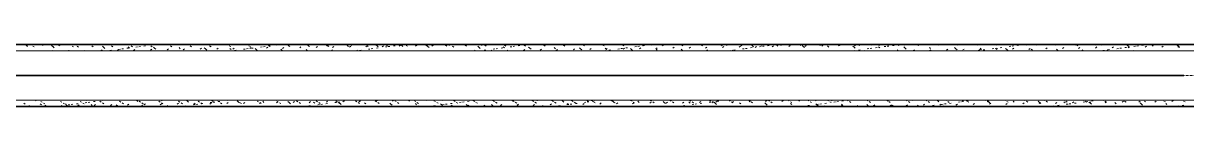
# Model space of a CAD drawing. Header units: millimetres. Extents: x -4948 to 42228, y -4856 to 69378.
# Drawn here: x 33229 to 35570, y 18030 to 18155 of the extents above; entities that cross this region are included whole.
import ezdxf

# ---------------------------------------------------------------- set-up
doc = ezdxf.new("R2010")
doc.units = ezdxf.units.MM
doc.linetypes.add('Штрихпунктир 5 х 1_5 мм', pattern=[8, 5, -1.5, 0, -1.5])
for name, color, linetype, lineweight in [('A-DETL', 90, 'Continuous', 9), ('A-WALL', 113, 'Continuous', 13), ('A-WALL-PATT', 111, 'Continuous', 13), ('I-WALL', 2, 'Continuous', 13), ('S-GRID', 1, 'Continuous', 30)]:
    doc.layers.add(name, color=color, linetype=linetype, lineweight=lineweight)

# ---------------------------------------------------------------- blocks, each defined once
blk = doc.blocks.new('27ELB-RD-AR-0000-BIM_rvt-1-1 этаж отм_ _0_000 лотки')
at = {"layer": 'A-DETL', "color": 252, "lineweight": 35}
blk.add_line((31008.9, 18092.1), (35563.9, 18092.1), dxfattribs=at)
at = {"layer": 'A-WALL', "color": 252, "lineweight": 9}
for p, q in [((31021.4, 18142.1), (36171.4, 18142.1)), ((31021.4, 18042.1), (36171.4, 18042.1))]:
    blk.add_line(p, q, dxfattribs=at)
at = {"layer": 'A-WALL-PATT', "color": 252, "linetype": 'Continuous', "lineweight": 9}
for p, q in [((33234.5, 18151.9), (33237.1, 18153.9)), ((33235.2, 18152.9), (33237.6, 18150.6)), ((33238.5, 18153.6), (33241.8, 18154.1)), ((33244.4, 18154.4), (33245.9, 18154.6)), ((33248, 18151.4), (33250.8, 18149.6)), ((33267.7, 18152.3), (33270.4, 18154.4)), ((33286, 18152.4), (33288.3, 18150.3)), ((33287.5, 18151.5), (33290.3, 18149.7)), ((33288.3, 18150.3), (33288.3, 18150.3)), ((33288.3, 18150.3), (33290.8, 18148)), ((33300.2, 18152.2), (33302.9, 18154.2)), ((33319.8, 18142.1), (33320.8, 18142.9)), ((33327.1, 18151.5), (33329.9, 18149.7)), ((33334.5, 18153.4), (33336.1, 18154.6)), ((33337.6, 18151.3), (33340, 18149)), ((33352.5, 18142.1), (33353.3, 18142.7)), ((33366.6, 18151.6), (33369.4, 18149.8)), ((33367.8, 18153.8), (33368.7, 18154.6)), ((33385.1, 18142.1), (33387.6, 18144)), ((33388.4, 18150.9), (33390.7, 18148.7)), ((33390.7, 18148.7), (33390.7, 18148.7)), ((33390.7, 18148.7), (33393.2, 18146.4)), ((33400.2, 18153.7), (33401.4, 18154.6)), ((33403.2, 18142.4), (33406.5, 18142.9)), ((33406.2, 18151.7), (33409, 18149.9)), ((33418.2, 18142.4), (33420.8, 18144.4)), ((33421.1, 18144.8), (33424.5, 18145.2)), ((33427.1, 18145.6), (33430.4, 18146)), ((33437.4, 18146.9), (33440.7, 18147.4)), ((33439.9, 18149.7), (33442.4, 18147.5)), ((33445.7, 18151.7), (33448.5, 18149.9)), ((33450.7, 18142.2), (33453.3, 18144.2)), ((33455.3, 18149.3), (33458.7, 18149.7)), ((33461.2, 18150.1), (33464.6, 18150.5)), ((33471.6, 18151.4), (33474.9, 18151.9)), ((33485, 18143.4), (33487.6, 18145.5)), ((33485.3, 18151.8), (33488.1, 18150)), ((33489.5, 18153.8), (33492.8, 18154.2)), ((33490.8, 18149.3), (33493.1, 18147.2)), ((33493.1, 18147.2), (33493.1, 18147.2)), ((33493.1, 18147.2), (33495.6, 18144.9)), ((33495.4, 18154.6), (33495.7, 18154.6)), ((33518.2, 18143.9), (33520.9, 18145.9)), ((33524.8, 18151.9), (33527.6, 18150.1)), ((33542.3, 18148.2), (33544.8, 18145.9)), ((33550.7, 18143.7), (33553.4, 18145.7)), ((33564.4, 18152), (33567.2, 18150.2)), ((33585, 18144.9), (33587.7, 18147)), ((33593.1, 18147.7), (33595.5, 18145.6)), ((33595.5, 18145.6), (33595.5, 18145.6)), ((33595.5, 18145.6), (33598, 18143.3)), ((33603.9, 18152), (33606.7, 18150.2)), ((33618.2, 18145.4), (33620.9, 18147.4)), ((33636, 18154.6), (33636.1, 18154.5)), ((33643.5, 18152.1), (33646.3, 18150.3)), ((33644.7, 18146.6), (33647.2, 18144.4)), ((33650.7, 18145.2), (33653.4, 18147.2)), ((33654.2, 18142.6), (33657.5, 18143)), ((33672.2, 18144.9), (33675.5, 18145.4)), ((33678.1, 18145.7), (33681.4, 18146.2)), ((33683, 18152.2), (33685.8, 18150.4)), ((33685, 18146.4), (33687.7, 18148.5)), ((33688.4, 18147.1), (33691.7, 18147.5)), ((33695.5, 18146.2), (33697.9, 18144)), ((33697.9, 18144), (33697.9, 18144)), ((33697.9, 18144), (33700, 18142.1)), ((33706.3, 18149.4), (33709.7, 18149.9)), ((33712.2, 18150.2), (33715.6, 18150.7)), ((33718.3, 18146.9), (33720.9, 18148.9)), ((33722.6, 18152.3), (33725.4, 18150.4)), ((33722.6, 18151.6), (33725.9, 18152)), ((33736.7, 18154.6), (33738.5, 18152.9)), ((33740.5, 18153.9), (33743.9, 18154.4)), ((33747.1, 18145.1), (33749.6, 18142.8)), ((33750.8, 18146.7), (33753.4, 18148.8)), ((33762.1, 18152.3), (33764.9, 18150.5)), ((33785.1, 18147.9), (33787.7, 18150)), ((33787, 18154.6), (33787.7, 18153.9)), ((33797.9, 18144.6), (33800.3, 18142.5)), ((33801.6, 18152.4), (33804.5, 18150.6)), ((33818.3, 18148.4), (33821, 18150.4)), ((33837.4, 18154.6), (33838.4, 18153.6)), ((33838.4, 18153.6), (33838.4, 18153.6)), ((33838.4, 18153.6), (33840.9, 18151.4)), ((33841.2, 18152.5), (33844, 18150.7)), ((33849.5, 18143.5), (33851, 18142.1)), ((33850.8, 18148.2), (33853.5, 18150.3)), ((33880.7, 18152.5), (33883.6, 18150.7)), ((33885.1, 18149.5), (33887.8, 18151.5)), ((33887.7, 18154.6), (33890.1, 18152.4)), ((33900.3, 18143.1), (33901.4, 18142.1)), ((33905.2, 18142.7), (33908.5, 18143.2)), ((33918.3, 18149.9), (33921, 18151.9)), ((33920.3, 18152.6), (33923.1, 18150.8)), ((33923.2, 18145.1), (33926.5, 18145.5)), ((33929.1, 18145.9), (33932.4, 18146.3)), ((33938.5, 18154.2), (33940.8, 18152.1)), ((33939.4, 18147.2), (33942.7, 18147.7)), ((33940.8, 18152.1), (33940.8, 18152.1)), ((33940.8, 18152.1), (33943.3, 18149.8)), ((33950.8, 18149.7), (33953.5, 18151.8)), ((33957.4, 18149.6), (33960.7, 18150.1)), ((33959.8, 18152.7), (33962.7, 18150.9)), ((33963.3, 18150.4), (33966.6, 18150.8)), ((33973.6, 18151.7), (33976.9, 18152.2)), ((33985.1, 18151), (33987.8, 18153)), ((33990.1, 18153.1), (33992.5, 18150.8)), ((33991.5, 18154.1), (33994.9, 18154.6)), ((33999.4, 18152.8), (34002.2, 18151)), ((34018.4, 18151.4), (34021, 18153.4)), ((34038.9, 18152.8), (34041.8, 18151)), ((34040.9, 18152.7), (34043.2, 18150.5)), ((34043.2, 18150.5), (34043.2, 18150.5)), ((34043.2, 18150.5), (34045.7, 18148.2)), ((34050.9, 18151.2), (34053.5, 18153.3)), ((34078.5, 18152.9), (34081.3, 18151.1)), ((34085.2, 18152.5), (34087.8, 18154.5)), ((34092.4, 18151.5), (34094.9, 18149.3)), ((34118, 18153), (34120.9, 18151.2)), ((34118.4, 18152.9), (34120.6, 18154.6)), ((34137, 18142.1), (34138.2, 18143)), ((34143.3, 18151.1), (34145.6, 18148.9)), ((34145.6, 18148.9), (34145.6, 18148.9)), ((34145.6, 18148.9), (34148.1, 18146.7)), ((34150.9, 18152.7), (34153.3, 18154.6)), ((34156.2, 18142.9), (34159.5, 18143.3)), ((34157.6, 18153), (34160.4, 18151.2)), ((34169.7, 18142.1), (34171.5, 18143.4)), ((34174.2, 18145.3), (34177.5, 18145.7)), ((34180.1, 18146.1), (34183.4, 18146.5)), ((34185.2, 18154), (34186, 18154.6)), ((34190.4, 18147.4), (34193.7, 18147.8)), ((34194.8, 18150), (34197.3, 18147.7)), ((34197.1, 18153.1), (34200, 18151.3)), ((34202.4, 18142.1), (34204, 18143.3)), ((34208.4, 18149.8), (34211.7, 18150.2)), ((34214.3, 18150.6), (34217.6, 18151)), ((34218.4, 18154.4), (34218.7, 18154.6)), ((34224.6, 18151.9), (34227.9, 18152.3)), ((34235.6, 18142.5), (34238.3, 18144.5)), ((34236.7, 18153.2), (34239.5, 18151.4)), ((34242.6, 18154.3), (34245, 18154.6)), ((34245.6, 18149.5), (34248, 18147.4)), ((34248, 18147.4), (34248, 18147.4)), ((34248, 18147.4), (34250.5, 18145.1)), ((34250.9, 18154.2), (34251.4, 18154.6)), ((34268.9, 18142.9), (34271.5, 18144.9)), ((34276.2, 18153.3), (34279.1, 18151.5)), ((34297.2, 18148.4), (34299.7, 18146.1)), ((34301.3, 18142.8), (34304, 18144.8)), ((34315.8, 18153.3), (34318.6, 18151.5)), ((34335.7, 18144), (34338.3, 18146)), ((34348, 18148), (34350.4, 18145.8)), ((34350.4, 18145.8), (34350.4, 18145.8)), ((34350.4, 18145.8), (34352.8, 18143.6)), ((34355.3, 18153.4), (34358.2, 18151.6)), ((34368.9, 18144.4), (34371.6, 18146.5)), ((34394.9, 18153.5), (34397.7, 18151.7)), ((34399.6, 18146.9), (34402.1, 18144.6)), ((34401.4, 18144.3), (34404, 18146.3)), ((34407.2, 18143.1), (34410.5, 18143.5)), ((34425.2, 18145.4), (34428.5, 18145.9)), ((34431.1, 18146.2), (34434.4, 18146.7)), ((34434.4, 18153.6), (34437.3, 18151.8)), ((34435.7, 18145.5), (34438.3, 18147.5)), ((34441.4, 18147.6), (34444.7, 18148)), ((34450.4, 18146.4), (34452.8, 18144.3)), ((34452.8, 18144.3), (34452.8, 18144.3)), ((34452.8, 18144.3), (34455.1, 18142.1)), ((34459.4, 18149.9), (34462.7, 18150.4)), ((34465.3, 18150.7), (34468.6, 18151.2)), ((34468.9, 18145.9), (34471.6, 18148)), ((34474, 18153.6), (34476.8, 18151.8)), ((34475.6, 18152.1), (34478.9, 18152.5)), ((34491.8, 18154.6), (34493.4, 18153.2)), ((34493.6, 18154.4), (34494.7, 18154.6)), ((34501.4, 18145.8), (34504.1, 18147.8)), ((34502, 18145.3), (34504.5, 18143)), ((34513.5, 18153.7), (34516.4, 18151.9)), ((34535.7, 18147), (34538.4, 18149)), ((34542.2, 18154.6), (34542.6, 18154.2)), ((34552.8, 18144.9), (34555.1, 18142.7)), ((34553.1, 18153.8), (34555.9, 18152)), ((34555.1, 18142.7), (34555.1, 18142.7)), ((34555.1, 18142.7), (34555.8, 18142.1)), ((34569, 18147.4), (34571.6, 18149.5)), ((34592.5, 18154.6), (34593.3, 18153.9)), ((34592.6, 18153.8), (34595.5, 18152)), ((34593.3, 18153.9), (34593.3, 18153.9)), ((34593.3, 18153.9), (34595.8, 18151.6)), ((34601.4, 18147.3), (34604.1, 18149.3)), ((34604.4, 18143.7), (34606.2, 18142.1)), ((34632.2, 18153.9), (34635, 18152.1)), ((34635.8, 18148.5), (34638.4, 18150.5)), ((34642.9, 18154.6), (34645, 18152.6)), ((34655.2, 18143.3), (34656.5, 18142.1)), ((34658.2, 18143.2), (34661.5, 18143.7)), ((34669, 18148.9), (34671.7, 18151)), ((34671.7, 18154), (34674.6, 18152.2)), ((34676.2, 18145.6), (34679.5, 18146)), ((34682.1, 18146.4), (34685.4, 18146.8)), ((34692.4, 18147.7), (34695.7, 18148.2)), ((34693.4, 18154.4), (34695.7, 18152.3)), ((34695.7, 18152.3), (34695.7, 18152.3)), ((34695.7, 18152.3), (34698.2, 18150)), ((34701.5, 18148.8), (34704.1, 18150.8)), ((34710.4, 18150.1), (34713.7, 18150.5)), ((34711.3, 18154.1), (34714.1, 18152.3)), ((34716.3, 18150.9), (34719.6, 18151.3)), ((34726.6, 18152.2), (34729.9, 18152.7)), ((34735.8, 18150), (34738.4, 18152)), ((34744.9, 18153.3), (34747.4, 18151.1)), ((34750.8, 18154.1), (34753.7, 18152.3)), ((34769, 18150.4), (34771.7, 18152.5)), ((34790.4, 18154.2), (34793.2, 18152.4)), ((34795.8, 18152.9), (34798.1, 18150.7)), ((34798.1, 18150.7), (34798.1, 18150.7)), ((34798.1, 18150.7), (34800.6, 18148.5)), ((34801.5, 18150.3), (34804.2, 18152.3)), ((34829.9, 18154.3), (34832.8, 18152.5)), ((34835.8, 18151.5), (34838.5, 18153.6)), ((34847.3, 18151.8), (34849.8, 18149.5)), ((34869.1, 18151.9), (34871.7, 18154)), ((34869.5, 18154.3), (34872.3, 18152.5)), ((34898.1, 18151.3), (34900.5, 18149.2)), ((34900.5, 18149.2), (34900.5, 18149.2)), ((34900.5, 18149.2), (34902.9, 18146.9)), ((34901.6, 18151.8), (34904.2, 18153.8)), ((34909, 18154.4), (34911.9, 18152.6)), ((34909.2, 18143.4), (34912.5, 18143.8)), ((34921.6, 18142.1), (34922.1, 18142.5)), ((34927.2, 18145.8), (34930.5, 18146.2)), ((34933.1, 18146.5), (34936.4, 18147)), ((34935.9, 18153), (34937.9, 18154.6)), ((34943.4, 18147.9), (34946.7, 18148.3)), ((34948.6, 18154.5), (34951.4, 18152.7)), ((34949.7, 18150.2), (34952.2, 18147.9)), ((34961.4, 18150.3), (34964.7, 18150.7)), ((34967.3, 18151), (34970.6, 18151.5)), ((34969.1, 18153.4), (34970.6, 18154.6)), ((34977.6, 18152.4), (34980.9, 18152.8)), ((34987, 18142.1), (34988.9, 18143.6)), ((34988.1, 18154.6), (34991, 18152.8)), ((35000.5, 18149.8), (35002.9, 18147.6)), ((35001.6, 18153.3), (35003.3, 18154.6)), ((35002.9, 18147.6), (35002.9, 18147.6)), ((35002.9, 18147.6), (35005.3, 18145.4)), ((35019.7, 18142.1), (35022.2, 18144)), ((35027.8, 18154.6), (35030.5, 18152.8)), ((35035.9, 18154.5), (35036, 18154.6)), ((35052.1, 18148.6), (35054.6, 18146.4)), ((35052.4, 18142.1), (35054.7, 18143.8)), ((35067.4, 18154.6), (35070.1, 18152.9)), ((35086.3, 18143), (35089, 18145.1)), ((35102.9, 18148.2), (35105.2, 18146.1)), ((35105.2, 18146.1), (35105.2, 18146.1)), ((35105.2, 18146.1), (35107.7, 18143.8)), ((35107.1, 18154.6), (35109.6, 18153)), ((35119.5, 18143.5), (35122.2, 18145.5)), ((35146.7, 18154.6), (35149.2, 18153.1)), ((35149.9, 18142.2), (35153.2, 18142.6)), ((35152, 18143.3), (35154.7, 18145.3)), ((35154.5, 18147.1), (35156.9, 18144.8)), ((35160.2, 18143.6), (35163.6, 18144)), ((35178.2, 18145.9), (35181.6, 18146.4)), ((35184.1, 18146.7), (35187.4, 18147.1)), ((35186.3, 18144.5), (35189, 18146.6)), ((35186.4, 18154.6), (35188.7, 18153.1)), ((35194.4, 18148.1), (35197.7, 18148.5)), ((35205.3, 18146.7), (35207.6, 18144.5)), ((35207.6, 18144.5), (35207.6, 18144.5)), ((35207.6, 18144.5), (35210.1, 18142.2)), ((35212.4, 18150.4), (35215.7, 18150.9)), ((35218.3, 18151.2), (35221.6, 18151.6)), ((35219.6, 18145), (35222.2, 18147)), ((35226.1, 18154.6), (35228.3, 18153.2)), ((35228.6, 18152.6), (35231.9, 18153)), ((35247, 18154.6), (35248.3, 18153.4)), ((35252.1, 18144.8), (35254.7, 18146.8)), ((35256.9, 18145.5), (35259.3, 18143.3)), ((35265.7, 18154.6), (35267.8, 18153.3)), ((35286.4, 18146), (35289, 18148.1)), ((35297.3, 18154.6), (35297.5, 18154.4)), ((35305.4, 18154.6), (35307.4, 18153.3)), ((35307.7, 18145.1), (35310, 18143)), ((35310, 18143), (35310, 18143)), ((35310, 18143), (35311, 18142.1)), ((35319.6, 18146.5), (35322.3, 18148.5)), ((35345.1, 18154.6), (35346.9, 18153.4)), ((35347.7, 18154.6), (35348.2, 18154.1)), ((35348.2, 18154.1), (35348.2, 18154.1)), ((35348.2, 18154.1), (35350.7, 18151.8)), ((35352.1, 18146.3), (35354.8, 18148.4)), ((35359.2, 18144), (35361.3, 18142.1)), ((35384.7, 18154.6), (35386.5, 18153.5)), ((35386.4, 18147.5), (35389.1, 18149.6)), ((35398, 18154.6), (35399.9, 18152.9)), ((35400.9, 18142.4), (35404.2, 18142.8)), ((35410.1, 18143.5), (35411.6, 18142.1)), ((35411.2, 18143.7), (35414.6, 18144.2)), ((35419.6, 18148), (35422.3, 18150)), ((35424.4, 18154.6), (35426, 18153.6)), ((35429.2, 18146.1), (35432.6, 18146.5)), ((35435.1, 18146.9), (35438.4, 18147.3)), ((35445.4, 18148.2), (35448.7, 18148.7)), ((35448.3, 18154.6), (35450.6, 18152.5)), ((35450.6, 18152.5), (35450.6, 18152.5)), ((35450.6, 18152.5), (35453.1, 18150.3)), ((35452.1, 18147.8), (35454.8, 18149.9)), ((35463.4, 18150.6), (35466.8, 18151)), ((35464, 18154.6), (35465.6, 18153.6)), ((35469.3, 18151.4), (35472.6, 18151.8)), ((35479.6, 18152.7), (35482.9, 18153.2)), ((35486.4, 18149.1), (35489.1, 18151.1)), ((35499.8, 18153.6), (35502.3, 18151.3)), ((35503.7, 18154.6), (35505.1, 18153.7)), ((35519.7, 18149.5), (35522.3, 18151.5)), ((35543.4, 18154.6), (35544.7, 18153.8)), ((35550.6, 18153.1), (35553, 18151)), ((35552.2, 18149.3), (35554.8, 18151.4)), ((35553, 18151), (35553, 18151)), ((35553, 18151), (35555.4, 18148.7)), ((33287.1, 18142.1), (33287.6, 18142.5)), ((33800.3, 18142.5), (33800.3, 18142.5)), ((33800.3, 18142.5), (33800.7, 18142.1)), ((34399.8, 18142.1), (34400.2, 18142.2)), ((34649.6, 18142.1), (34651.2, 18142.3)), ((34706.8, 18142.2), (34706.8, 18142.1)), ((34899.3, 18142.1), (34902.2, 18142.5)), ((34954.3, 18142.1), (34954.6, 18142.3)), ((35461.6, 18142.4), (35462, 18142.1)), ((33230.2, 18036.4), (33233, 18034.6)), ((33238.5, 18029.6), (33241.1, 18031.6)), ((33253.8, 18041.3), (33254.8, 18042.1)), ((33262.9, 18035.1), (33265.4, 18032.9)), ((33264.3, 18039.9), (33267.2, 18038.1)), ((33269.7, 18036.5), (33272.5, 18034.7)), ((33271.7, 18030), (33274.4, 18032)), ((33301.6, 18030.4), (33304.9, 18030.8)), ((33303.9, 18039.9), (33306.7, 18038.1)), ((33304.2, 18029.8), (33306.9, 18031.9)), ((33309.3, 18036.5), (33312.1, 18034.7)), ((33313.8, 18034.7), (33316.1, 18032.6)), ((33316.1, 18032.6), (33316.1, 18032.6)), ((33316.1, 18032.6), (33318.6, 18030.3)), ((33319.5, 18032.8), (33322.9, 18033.2)), ((33325.4, 18033.5), (33328.8, 18034)), ((33335.8, 18034.9), (33339.1, 18035.3)), ((33338.5, 18031.1), (33341.2, 18033.1)), ((33343.4, 18040), (33346.3, 18038.2)), ((33348.8, 18036.6), (33351.6, 18034.8)), ((33353.7, 18037.3), (33357, 18037.7)), ((33356, 18042.1), (33356.7, 18041.4)), ((33359.6, 18038), (33363, 18038.5)), ((33365.3, 18033.6), (33367.8, 18031.3)), ((33370, 18039.4), (33373.3, 18039.8)), ((33371.8, 18031.5), (33374.4, 18033.5)), ((33383, 18040.1), (33385.8, 18038.3)), ((33387.9, 18041.8), (33390.4, 18042.1)), ((33388.4, 18036.7), (33391.2, 18034.9)), ((33404.2, 18031.3), (33406.9, 18033.4)), ((33416.1, 18033.2), (33418.5, 18031)), ((33418.5, 18031), (33418.5, 18031)), ((33418.5, 18031), (33420, 18029.6)), ((33422.5, 18040.2), (33425.4, 18038.4)), ((33427.9, 18036.7), (33430.7, 18034.9)), ((33438.5, 18032.6), (33441.2, 18034.6)), ((33456.7, 18042.1), (33459.1, 18039.9)), ((33462.1, 18040.2), (33464.9, 18038.4)), ((33467.4, 18036.8), (33470.3, 18035)), ((33467.7, 18032), (33470.2, 18029.8)), ((33471.8, 18033), (33474.5, 18035)), ((33501.6, 18040.3), (33504.5, 18038.5)), ((33504.3, 18032.8), (33506.9, 18034.9)), ((33507, 18036.9), (33509.8, 18035.1)), ((33507.1, 18042.1), (33508.4, 18040.9)), ((33518.5, 18031.6), (33520.7, 18029.6)), ((33538.6, 18034.1), (33541.2, 18036.1)), ((33541.2, 18040.4), (33544, 18038.6)), ((33545.3, 18029.6), (33545.6, 18029.6)), ((33546.5, 18037), (33549.4, 18035.2)), ((33552.6, 18030.6), (33555.9, 18031)), ((33557.4, 18042.1), (33559, 18040.6)), ((33559, 18040.6), (33559, 18040.6)), ((33559, 18040.6), (33561.5, 18038.3)), ((33570.1, 18030.5), (33571, 18029.6)), ((33570.5, 18032.9), (33573.9, 18033.4)), ((33571.8, 18034.5), (33574.5, 18036.5)), ((33576.4, 18033.7), (33579.8, 18034.1)), ((33580.7, 18040.4), (33583.6, 18038.6)), ((33586.1, 18037), (33588.9, 18035.2)), ((33586.8, 18035.1), (33590.1, 18035.5)), ((33604.3, 18034.3), (33607, 18036.4)), ((33604.7, 18037.4), (33608.1, 18037.9)), ((33608.3, 18041.6), (33610.7, 18039.4)), ((33610.6, 18038.2), (33614, 18038.6)), ((33620.3, 18040.5), (33623.1, 18038.7)), ((33620.9, 18030), (33621.4, 18029.6)), ((33621, 18039.6), (33624.3, 18040)), ((33625.6, 18037.1), (33628.5, 18035.3)), ((33638.6, 18035.6), (33641.3, 18037.6)), ((33638.9, 18041.9), (33640.2, 18042.1)), ((33659.1, 18041.2), (33661.4, 18039)), ((33659.8, 18040.6), (33662.7, 18038.8)), ((33661.4, 18039), (33661.4, 18039)), ((33661.4, 18039), (33663.9, 18036.8)), ((33665.2, 18037.2), (33668, 18035.4)), ((33671.9, 18036), (33674.5, 18038)), ((33699.4, 18040.7), (33702.2, 18038.9)), ((33704.3, 18035.8), (33707, 18037.9)), ((33704.7, 18037.3), (33707.6, 18035.4)), ((33710.7, 18040.1), (33713.1, 18037.8)), ((33738.6, 18037.1), (33741.3, 18039.1)), ((33738.9, 18040.7), (33741.8, 18038.9)), ((33744.3, 18037.3), (33747.1, 18035.5)), ((33761.5, 18039.6), (33763.8, 18037.5)), ((33763.8, 18037.5), (33763.8, 18037.5)), ((33763.8, 18037.5), (33766.3, 18035.2)), ((33771.9, 18037.5), (33774.6, 18039.5)), ((33778.5, 18040.8), (33781.3, 18039)), ((33783.8, 18037.4), (33786.7, 18035.6)), ((33795, 18029.6), (33796.6, 18029.8)), ((33803.6, 18030.7), (33806.9, 18031.2)), ((33804.4, 18037.3), (33807, 18039.4)), ((33813, 18038.5), (33815.5, 18036.2)), ((33818, 18040.9), (33820.9, 18039.1)), ((33821.6, 18033.1), (33824.9, 18033.5)), ((33823.4, 18037.5), (33826.2, 18035.7)), ((33827.5, 18033.9), (33830.8, 18034.3)), ((33837.8, 18035.2), (33841.1, 18035.7)), ((33838.7, 18038.6), (33841.3, 18040.6)), ((33855.7, 18037.6), (33859.1, 18038)), ((33857.6, 18041), (33860.4, 18039.2)), ((33861.6, 18038.4), (33865, 18038.8)), ((33862.9, 18037.5), (33865.8, 18035.7)), ((33863.9, 18038.1), (33866.2, 18035.9)), ((33866.2, 18035.9), (33866.2, 18035.9)), ((33866.2, 18035.9), (33868.7, 18033.7)), ((33871.9, 18039), (33874.6, 18041)), ((33872, 18039.7), (33875.3, 18040.2)), ((33889.9, 18042.1), (33890, 18042.1)), ((33897.1, 18041), (33900, 18039.2)), ((33902.5, 18037.6), (33905.3, 18035.8)), ((33904.4, 18038.8), (33907.1, 18040.9)), ((33915.4, 18036.9), (33917.9, 18034.7)), ((33936.7, 18041.1), (33939.5, 18039.3)), ((33938.7, 18040.1), (33941.3, 18042.1)), ((33942, 18037.7), (33944.9, 18035.9)), ((33966.2, 18036.5), (33968.6, 18034.4)), ((33968.6, 18034.4), (33968.6, 18034.4)), ((33968.6, 18034.4), (33971.1, 18032.1)), ((33972, 18040.5), (33974, 18042.1)), ((33976.2, 18041.2), (33979.1, 18039.4)), ((33981.6, 18037.8), (33984.4, 18036)), ((33990.4, 18029.6), (33991.8, 18030.6)), ((34004.4, 18040.4), (34006.7, 18042.1)), ((34015.8, 18041.2), (34018.6, 18039.4)), ((34017.8, 18035.4), (34020.3, 18033.1)), ((34021.1, 18037.8), (34024, 18036)), ((34023.1, 18029.6), (34025, 18031.1)), ((34038.7, 18041.6), (34039.4, 18042.1)), ((34044.8, 18029.6), (34047.6, 18030)), ((34054.6, 18030.9), (34057.9, 18031.3)), ((34055.3, 18041.3), (34058.2, 18039.5)), ((34055.8, 18029.6), (34057.5, 18030.9)), ((34060.7, 18037.9), (34063.5, 18036.1)), ((34068.6, 18034.9), (34071, 18032.8)), ((34071, 18032.8), (34071, 18032.8)), ((34071, 18032.8), (34073.4, 18030.5)), ((34072, 18042), (34072.1, 18042.1)), ((34072.6, 18033.3), (34075.9, 18033.7)), ((34078.5, 18034), (34081.8, 18034.5)), ((34088.8, 18035.4), (34092.1, 18035.8)), ((34089.2, 18030.1), (34091.8, 18032.1)), ((34094.9, 18041.4), (34097.7, 18039.6)), ((34100.2, 18038), (34103.1, 18036.2)), ((34104.5, 18041.9), (34104.8, 18042.1)), ((34106.8, 18037.8), (34110.1, 18038.2)), ((34111.2, 18042.1), (34111.6, 18041.7)), ((34112.6, 18038.5), (34116, 18039)), ((34120.2, 18033.8), (34122.7, 18031.6)), ((34122.4, 18030.5), (34125.1, 18032.6)), ((34123, 18039.9), (34126.3, 18040.3)), ((34134.4, 18041.5), (34137.3, 18039.7)), ((34139.8, 18038), (34142.6, 18036.2)), ((34154.9, 18030.4), (34157.6, 18032.4)), ((34171, 18033.4), (34173.4, 18031.2)), ((34173.4, 18031.2), (34173.4, 18031.2)), ((34173.4, 18031.2), (34175.2, 18029.6)), ((34174, 18041.5), (34176.8, 18039.7)), ((34179.3, 18038.1), (34182.2, 18036.3)), ((34189.2, 18031.6), (34191.9, 18033.7)), ((34211.9, 18042.1), (34214, 18040.1)), ((34213.5, 18041.6), (34216.4, 18039.8)), ((34218.9, 18038.2), (34221.7, 18036.4)), ((34222.4, 18032), (34225.1, 18034.1)), ((34222.6, 18032.3), (34225.1, 18030)), ((34253.1, 18041.7), (34255.9, 18039.9)), ((34254.9, 18031.9), (34257.6, 18033.9)), ((34258.4, 18038.3), (34261.3, 18036.5)), ((34262.2, 18042.1), (34263.2, 18041.1)), ((34273.4, 18031.8), (34275.7, 18029.7)), ((34275.7, 18029.7), (34275.7, 18029.7)), ((34275.7, 18029.7), (34275.8, 18029.6)), ((34289.2, 18033.1), (34291.9, 18035.2)), ((34292.6, 18041.7), (34295.5, 18039.9)), ((34295.3, 18029.7), (34298.6, 18030.1)), ((34298, 18038.3), (34300.8, 18036.5)), ((34305.6, 18031), (34308.9, 18031.5)), ((34312.5, 18042.1), (34313.9, 18040.8)), ((34313.9, 18040.8), (34313.9, 18040.8)), ((34313.9, 18040.8), (34316.4, 18038.6)), ((34322.5, 18033.5), (34325.1, 18035.6)), ((34323.6, 18033.4), (34326.9, 18033.9)), ((34325, 18030.7), (34326.2, 18029.6)), ((34329.5, 18034.2), (34332.8, 18034.6)), ((34332.2, 18041.8), (34335, 18040)), ((34337.5, 18038.4), (34340.4, 18036.6)), ((34339.8, 18035.5), (34343.1, 18036)), ((34355, 18033.4), (34357.6, 18035.4)), ((34357.8, 18037.9), (34361.1, 18038.4)), ((34363.2, 18041.9), (34365.6, 18039.6)), ((34363.6, 18038.7), (34367, 18039.1)), ((34371.7, 18041.9), (34374.6, 18040.1)), ((34374, 18040), (34377.3, 18040.5)), ((34375.8, 18030.3), (34376.5, 18029.6)), ((34377.1, 18038.5), (34379.9, 18036.7)), ((34389.3, 18034.6), (34391.9, 18036.7)), ((34411.3, 18042), (34414.1, 18040.2)), ((34414, 18041.4), (34416.3, 18039.3)), ((34416.3, 18039.3), (34416.3, 18039.3)), ((34416.3, 18039.3), (34418.8, 18037)), ((34416.6, 18038.6), (34419.5, 18036.8)), ((34422.5, 18035), (34425.2, 18037.1)), ((34450.8, 18042), (34453.7, 18040.2)), ((34455, 18034.9), (34457.7, 18036.9)), ((34456.2, 18038.6), (34459, 18036.8)), ((34465.5, 18040.3), (34468, 18038)), ((34489.3, 18036.1), (34492, 18038.2)), ((34490.4, 18042.1), (34493.2, 18040.3)), ((34495.7, 18038.7), (34498.6, 18036.9)), ((34516.4, 18039.9), (34518.7, 18037.7)), ((34518.7, 18037.7), (34518.7, 18037.7)), ((34518.7, 18037.7), (34521.2, 18035.5)), ((34522.5, 18036.5), (34525.2, 18038.6)), ((34530.1, 18042.1), (34532.8, 18040.4)), ((34535.3, 18038.8), (34538.1, 18037)), ((34546.3, 18029.9), (34549.6, 18030.3)), ((34555, 18036.4), (34557.7, 18038.4)), ((34556.6, 18031.2), (34559.9, 18031.6)), ((34567.9, 18038.7), (34570.4, 18036.5)), ((34569.7, 18042.1), (34572.3, 18040.5)), ((34574.6, 18033.6), (34577.9, 18034)), ((34574.8, 18038.8), (34577.7, 18037)), ((34580.5, 18034.4), (34583.8, 18034.8)), ((34589.3, 18037.6), (34592, 18039.7)), ((34590.8, 18035.7), (34594.1, 18036.1)), ((34608.8, 18038.1), (34612.1, 18038.5)), ((34609.4, 18042.1), (34611.9, 18040.5)), ((34614.4, 18038.9), (34617.2, 18037.1)), ((34614.7, 18038.9), (34618, 18039.3)), ((34618.7, 18038.3), (34621.1, 18036.2)), ((34621.1, 18036.2), (34621.1, 18036.2)), ((34621.1, 18036.2), (34623.6, 18033.9)), ((34622.6, 18038.1), (34625.2, 18040.1)), ((34625, 18040.2), (34628.3, 18040.7)), ((34649.1, 18042.1), (34651.4, 18040.6)), ((34653.9, 18039), (34656.8, 18037.2)), ((34655.1, 18037.9), (34657.7, 18039.9)), ((34670.3, 18037.2), (34672.8, 18034.9)), ((34688.7, 18042.1), (34691, 18040.7)), ((34689.4, 18039.1), (34692, 18041.2)), ((34693.5, 18039.1), (34696.3, 18037.3)), ((34721.1, 18036.7), (34723.5, 18034.6)), ((34722.6, 18039.6), (34725.3, 18041.6)), ((34723.5, 18034.6), (34723.5, 18034.6)), ((34723.5, 18034.6), (34725.9, 18032.3)), ((34728.4, 18042.1), (34730.5, 18040.7)), ((34733, 18039.1), (34735.9, 18037.3)), ((34742.3, 18029.6), (34742.4, 18029.7)), ((34755.1, 18039.4), (34757.8, 18041.4)), ((34768, 18042.1), (34770.1, 18040.8)), ((34772.6, 18039.2), (34775.4, 18037.4)), ((34772.7, 18035.6), (34775.2, 18033.4)), ((34775, 18029.6), (34775.7, 18030.1)), ((34789.4, 18040.6), (34791.3, 18042.1)), ((34794.1, 18029.6), (34794.7, 18029.7)), ((34797.3, 18030), (34800.6, 18030.5)), ((34807.6, 18031.4), (34810.9, 18031.8)), ((34807.7, 18042.1), (34809.6, 18040.9)), ((34807.7, 18029.6), (34808.2, 18030)), ((34812.1, 18039.3), (34815, 18037.5)), ((34822.6, 18041.1), (34824, 18042.1)), ((34823.5, 18035.2), (34825.9, 18033)), ((34825.6, 18033.7), (34828.9, 18034.2)), ((34825.9, 18033), (34825.9, 18033)), ((34825.9, 18033), (34828.3, 18030.8)), ((34831.5, 18034.5), (34834.8, 18035)), ((34840.4, 18029.6), (34842.5, 18031.2)), ((34841.8, 18035.9), (34845.1, 18036.3)), ((34847.4, 18042.1), (34849.2, 18041)), ((34851.7, 18039.3), (34854.5, 18037.5)), ((34855.1, 18040.9), (34856.7, 18042.1)), ((34859.8, 18038.2), (34863.1, 18038.7)), ((34865.7, 18039), (34869, 18039.5)), ((34866.3, 18042.1), (34866.5, 18041.9)), ((34873.1, 18029.6), (34875.7, 18031.6)), ((34875.1, 18034.1), (34877.6, 18031.8)), ((34876, 18040.4), (34879.3, 18040.8)), ((34887, 18042.1), (34888.7, 18041)), ((34891.2, 18039.4), (34894.1, 18037.6)), ((34905.8, 18029.6), (34908.2, 18031.5)), ((34925.9, 18033.6), (34928.2, 18031.5)), ((34926.7, 18042.1), (34928.3, 18041.1)), ((34928.2, 18031.5), (34928.2, 18031.5)), ((34928.2, 18031.5), (34930.3, 18029.6)), ((34930.8, 18039.5), (34933.6, 18037.7)), ((34939.9, 18030.7), (34942.5, 18032.7)), ((34966.4, 18042.1), (34967.8, 18041.2)), ((34967, 18042.1), (34968.9, 18040.4)), ((34970.3, 18039.6), (34973.2, 18037.8)), ((34973.1, 18031.1), (34975.8, 18033.1)), ((34977.5, 18032.5), (34979.9, 18030.2)), ((35005.6, 18030.9), (35008.2, 18033)), ((35006, 18042.1), (35007.4, 18041.2)), ((35009.9, 18039.6), (35012.7, 18037.8)), ((35017.3, 18042.1), (35018.1, 18041.4)), ((35028.3, 18032.1), (35030.6, 18029.9)), ((35030.6, 18029.9), (35030.6, 18029.9)), ((35030.6, 18029.9), (35031, 18029.6)), ((35039.9, 18032.2), (35042.5, 18034.2)), ((35043.9, 18029.6), (35045.8, 18029.8)), ((35045.7, 18042.1), (35046.9, 18041.3)), ((35048.3, 18030.2), (35051.6, 18030.6)), ((35049.4, 18039.7), (35052.3, 18037.9)), ((35058.6, 18031.5), (35061.9, 18032)), ((35067.7, 18042.1), (35068.8, 18041.1)), ((35068.8, 18041.1), (35068.8, 18041.1)), ((35068.8, 18041.1), (35071.3, 18038.8)), ((35073.1, 18032.6), (35075.8, 18034.6)), ((35076.6, 18033.9), (35079.9, 18034.3)), ((35079.9, 18030.9), (35081.3, 18029.6)), ((35082.5, 18034.7), (35085.8, 18035.1)), ((35085.4, 18042.1), (35086.5, 18041.4)), ((35089, 18039.8), (35091.8, 18038)), ((35092.8, 18036), (35096.1, 18036.5)), ((35105.6, 18032.4), (35108.3, 18034.5)), ((35110.8, 18038.4), (35114.1, 18038.8)), ((35116.7, 18039.2), (35120, 18039.6)), ((35118, 18042.1), (35120.5, 18039.8)), ((35125, 18042.1), (35126, 18041.5)), ((35127, 18040.5), (35130.3, 18041)), ((35128.5, 18039.9), (35131.4, 18038.1)), ((35130.7, 18030.5), (35131.7, 18029.6)), ((35139.9, 18033.7), (35142.6, 18035.7)), ((35164.7, 18042.1), (35165.6, 18041.5)), ((35168.1, 18039.9), (35170.9, 18038.1)), ((35168.9, 18041.7), (35171.2, 18039.5)), ((35171.2, 18039.5), (35171.2, 18039.5)), ((35171.2, 18039.5), (35173.7, 18037.2)), ((35173.2, 18034.1), (35175.8, 18036.1)), ((35204.3, 18042.1), (35205.1, 18041.6)), ((35205.7, 18033.9), (35208.3, 18036)), ((35207.6, 18040), (35210.5, 18038.2)), ((35220.4, 18040.5), (35222.9, 18038.3)), ((35240, 18035.2), (35242.6, 18037.2)), ((35244, 18042.1), (35244.7, 18041.7)), ((35247.2, 18040.1), (35250, 18038.3)), ((35271.2, 18040.1), (35273.6, 18038)), ((35273.2, 18035.6), (35275.9, 18037.6)), ((35273.6, 18038), (35273.6, 18038)), ((35273.6, 18038), (35276.1, 18035.7)), ((35283.7, 18042.1), (35284.2, 18041.8)), ((35286.7, 18040.1), (35289.6, 18038.3)), ((35293.6, 18029.6), (35296.8, 18030)), ((35299.3, 18030.3), (35302.6, 18030.8)), ((35305.7, 18035.4), (35308.3, 18037.5)), ((35309.6, 18031.7), (35312.9, 18032.1)), ((35322.8, 18039), (35325.3, 18036.7)), ((35323.3, 18042.1), (35323.8, 18041.8)), ((35326.3, 18040.2), (35329.1, 18038.4)), ((35327.6, 18034.1), (35331, 18034.5)), ((35333.5, 18034.8), (35336.8, 18035.3)), ((35340, 18036.7), (35342.6, 18038.7)), ((35343.8, 18036.2), (35347.1, 18036.6)), ((35361.8, 18038.6), (35365.1, 18039)), ((35363, 18042.1), (35363.3, 18041.9)), ((35365.8, 18040.3), (35368.7, 18038.5)), ((35367.7, 18039.3), (35371, 18039.8)), ((35373.2, 18037.1), (35375.9, 18039.1)), ((35373.6, 18038.5), (35376, 18036.4)), ((35376, 18036.4), (35376, 18036.4)), ((35376, 18036.4), (35378.4, 18034.1)), ((35378, 18040.7), (35381.3, 18041.1)), ((35402.7, 18042.1), (35402.9, 18042)), ((35405.4, 18040.4), (35408.2, 18038.6)), ((35405.7, 18036.9), (35408.4, 18039)), ((35425.2, 18037.4), (35427.7, 18035.2)), ((35440, 18038.2), (35442.7, 18040.2)), ((35442.3, 18042.1), (35442.4, 18042)), ((35444.9, 18040.4), (35447.8, 18038.6)), ((35473.3, 18038.6), (35475.9, 18040.6)), ((35476, 18037), (35478.4, 18034.8)), ((35478.4, 18034.8), (35478.4, 18034.8)), ((35478.4, 18034.8), (35480.8, 18032.6)), ((35484.5, 18040.5), (35487.3, 18038.7)), ((35505.8, 18038.5), (35508.4, 18040.5)), ((35524, 18040.6), (35526.9, 18038.8)), ((35527.6, 18035.9), (35530.1, 18033.6)), ((35540.1, 18039.7), (35542.7, 18041.7)), ((35544.5, 18029.7), (35547.8, 18030.2)), ((35550.3, 18030.5), (35553.6, 18030.9)), ((35560.6, 18031.9), (35563.9, 18032.3)), ((35563.6, 18040.6), (35566.4, 18038.8))]:
    blk.add_line(p, q, dxfattribs=at)
at = {"layer": 'I-WALL', "color": 252, "lineweight": 35}
for p, q in [((36183.9, 18154.6), (31008.9, 18154.6)), ((31008.9, 18029.6), (36183.9, 18029.6))]:
    blk.add_line(p, q, dxfattribs=at)
blk = doc.blocks.new('27ELB-RD-KR2-0000-BIM_rvt-1-1 этаж отм_ _0_000 лотки')
at = {"layer": 'S-GRID', "color": 252, "linetype": 'Штрихпунктир 5 х 1_5 мм', "lineweight": 9}
blk.add_line((-4948, 18092.1), (41228.1, 18092.1), dxfattribs=at)

msp = doc.modelspace()

# ---------------------------------------------------------------- block references
at = {"lineweight": 5}
for name in ['27ELB-RD-KR2-0000-BIM_rvt-1-1 этаж отм_ _0_000 лотки', '27ELB-RD-AR-0000-BIM_rvt-1-1 этаж отм_ _0_000 лотки']:
    msp.add_blockref(name, (0, 0), dxfattribs=at)

doc.saveas('drawing.dxf')
